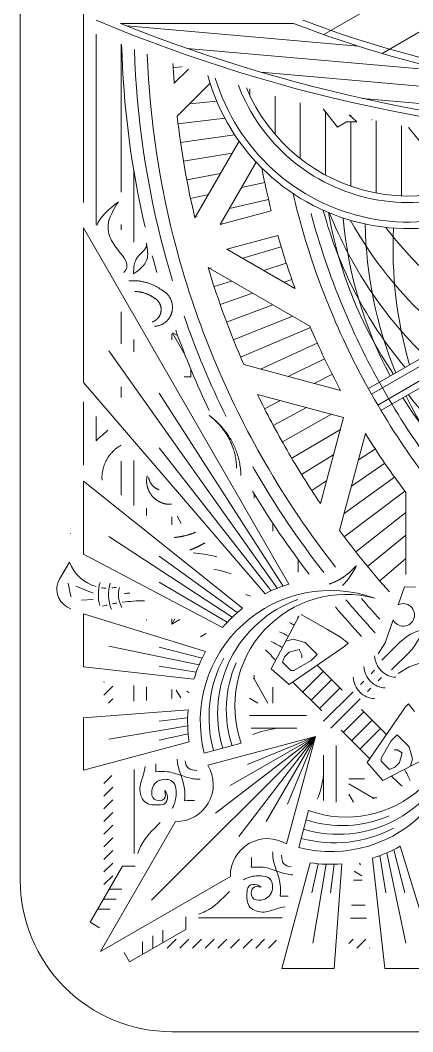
# Model space of a CAD drawing. Header units: inches. Extents: x -1.5 to 24.5, y -14.4 to 30.8.
# Drawn here: x 15.458 to 15.943, y 25.409 to 26.659 of the extents above; entities that cross this region are included whole.
import ezdxf

# ---------------------------------------------------------------- set-up
doc = ezdxf.new("R2010")
doc.units = ezdxf.units.IN
doc.header["$MEASUREMENT"] = 0
doc.layers.add('NOPLOT', color=5, linetype='Continuous', lineweight=5)

# ---------------------------------------------------------------- blocks, each defined once
blk = doc.blocks.new('Outline')
at = {"layer": 'NOPLOT', "color": 1}
for p, q in [((-1.0625, 2.5), (0, 2.5)), ((-1.25, 0), (-1.25, 2.3125))]:
    blk.add_line(p, q, dxfattribs=at)
blk.add_arc((-1.0625, 2.3125), 0.1875, 90, 180, dxfattribs=at)
blk = doc.blocks.new('BG')
at = {"layer": 'NOPLOT', "color": 5}
for p, q in [((-1.5586, -1.9583), (-1.501, -2.058)), ((-1.5519, -1.9543), (-1.4943, -2.054)), ((-1.5214, -2.0696), (-1.5789, -1.9699)), ((-1.5145, -2.0658), (-1.5721, -1.9661)), ((-1.8196, -2), (-1.8437, -2.0195)), ((-1.8437, -2.0195), (-1.8443, -2.0195)), ((-1.3383, -2.0994), (-1.3946, -2.0245)), ((-1.2918, -2.0234), (-1.3931, -2.0234)), ((-1.3198, -2.0852), (-1.3684, -2.0234)), ((-1.3016, -2.0706), (-1.3404, -2.0234)), ((-1.2837, -2.0556), (-1.3114, -2.0234)), ((-1.3668, -2.0997), (-1.4117, -2.0371)), ((-1.4009, -2.0905), (-1.4291, -2.0493)), ((-1.4333, -2.0819), (-1.447, -2.0609)), ((-1.0156, -2.0593), (-1.0156, -2.0639)), ((-1.8533, -2.0654), (-1.8535, -2.0655)), ((-1.8534, -2.0649), (-1.8533, -2.0654)), ((-1.4657, -2.0732), (-1.346, -2.1052)), ((-1.4641, -2.0736), (-1.4648, -2.0726)), ((-1.039, -2.0742), (-1.039, -2.0937)), ((-1.0156, -2.0639), (-1.0328, -2.0937)), ((-1.0156, -2.0639), (-1.0144, -2.0633)), ((-0.8828, -2.0904), (-0.8828, -2.0736)), ((-0.8671, -2.0916), (-0.8671, -2.0719)), ((-1.8596, -2.0932), (-1.851, -2.0838)), ((-1.851, -2.0838), (-1.851, -2.0967)), ((-0.9327, -2.0792), (-0.9351, -2.0806)), ((-0.9249, -2.0873), (-0.9194, -2.0777)), ((-0.914, -2.0881), (-0.914, -2.0771)), ((-1.851, -2.0967), (-1.8446, -2.1078)), ((-1.0203, -2.0937), (-1.0101, -2.0878)), ((-1.8446, -2.1078), (-1.8672, -2.1253)), ((-1.519, -2.1039), (-1.5511, -2.2236)), ((-1.5194, -2.1055), (-1.52, -2.1045)), ((-1.4857, -2.1002), (-1.5142, -2.2066)), ((-1.4857, -2.1002), (-1.3792, -2.1287)), ((-1.4352, -2.1643), (-1.4708, -2.1042)), ((-1.4152, -2.1522), (-1.44, -2.1124)), ((-1.5364, -2.1688), (-1.558, -2.1237)), ((-1.5277, -2.1364), (-1.539, -2.1141)), ((-1.4554, -2.1759), (-1.4896, -2.1151)), ((-1.3956, -2.1396), (-1.4077, -2.1211)), ((-1.5455, -2.2028), (-1.5773, -2.1327)), ((-1.671, -2.2676), (-1.5984, -2.1419)), ((-1.56, -2.2275), (-1.5967, -2.1412)), ((-1.4759, -2.1871), (-1.4979, -2.1459)), ((-1.6938, -2.2447), (-1.6451, -2.1603)), ((-1.6462, -2.1607), (-1.6459, -2.1616)), ((-1.3099, -2.1562), (-1.2945, -2.1562)), ((-1.6674, -2.1988), (-1.6764, -2.1711)), ((-1.6529, -2.1738), (-1.6562, -2.1643)), ((-1.5816, -2.2364), (-1.6108, -2.1634)), ((-1.7107, -2.1816), (-1.6938, -2.2447)), ((-1.6824, -2.2249), (-1.6967, -2.1775)), ((-1.4965, -2.1979), (-1.5066, -2.1782)), ((-1.3453, -2.1875), (-1.3546, -2.1875)), ((-1.1523, -2.1875), (-1.1328, -2.1875)), ((-1.7698, -2.2263), (-1.7759, -2.1977)), ((-1.7438, -2.2413), (-1.7551, -2.1931)), ((-1.7409, -2.1897), (-1.724, -2.2527)), ((-1.6033, -2.2448), (-1.6248, -2.1876)), ((-1.1626, -2.2109), (-1.1328, -2.1937)), ((-1.724, -2.2527), (-1.8011, -2.2082)), ((-1.3859, -2.2109), (-1.3915, -2.2109)), ((-1.1672, -2.2109), (-1.1626, -2.2109)), ((-1.1626, -2.2109), (-1.1632, -2.2121)), ((-1.1328, -2.2062), (-1.1387, -2.2164)), ((-1.6253, -2.2528), (-1.6393, -2.2127)), ((-1.8254, -2.3017), (-1.835, -2.2349)), ((-1.7323, -2.284), (-1.827, -2.2294)), ((-1.8485, -2.3048), (-1.8555, -2.2471)), ((-1.8023, -2.2981), (-1.8123, -2.2378)), ((-1.6474, -2.2602), (-1.6543, -2.2388)), ((-1.8733, -2.2907), (-1.8767, -2.2571)), ((-1.7793, -2.294), (-1.7872, -2.2523)), ((-1.8987, -2.2653), (-1.8581, -2.3059)), ((-1.8983, -2.2657), (-1.8983, -2.2656)), ((-1.7564, -2.2895), (-1.7611, -2.2674)), ((-1.6696, -2.2672), (-1.6705, -2.2641)), ((-1.2147, -2.277), (-1.2187, -2.2699)), ((-1.7337, -2.2844), (-1.7344, -2.2813)), ((-1.9182, -2.3109), (-1.9188, -2.2996)), ((-1.9162, -2.292), (-1.8986, -2.3096)), ((-1.5627, -2.2961), (-1.5898, -2.3118)), ((-1.5453, -2.2891), (-1.5357, -2.2891)), ((-1.5357, -2.2975), (-1.5357, -2.2891)), ((-1.1473, -2.2938), (-1.1459, -2.2914)), ((-1.587, -2.3054), (-1.5903, -2.3112)), ((-1.5892, -2.3125), (-1.5818, -2.3125)), ((-1.3545, -2.3009), (-1.3635, -2.3061)), ((-1.3529, -2.3125), (-1.3627, -2.3125)), ((-1.2368, -2.3087), (-1.2302, -2.3125)), ((-1.2302, -2.3125), (-1.2367, -2.3125)), ((-1.236, -2.3025), (-1.2302, -2.3125)), ((-1.1384, -2.3125), (-1.1494, -2.3125)), ((-1.1392, -2.3016), (-1.1488, -2.3071)), ((-1.3735, -2.3438), (-1.3645, -2.3438)), ((-1.236, -2.3438), (-1.2353, -2.3438)), ((-1.1529, -2.3438), (-1.1361, -2.3438)), ((-1.7897, -2.3594), (-1.7023, -2.3594)), ((-1.5821, -2.3594), (-1.5668, -2.3594)), ((-1.4324, -2.3594), (-1.377, -2.3594)), ((-1.1546, -2.3594), (-1.1349, -2.3594)), ((-1.9469, -2.375), (-1.7639, -2.375)), ((-1.724, -2.375), (-1.7176, -2.375)), ((-1.6163, -2.375), (-1.5767, -2.375)), ((-1.5235, -2.375), (-1.5102, -2.375)), ((-1.4318, -2.375), (-1.3895, -2.375))]:
    blk.add_line(p, q, dxfattribs=at)
at = {"layer": 'NOPLOT', "color": 5, "linetype": 'Continuous'}
for p, q in [((-1.8461, -2.0288), (-1.7595, -2.0288)), ((-1.8523, -2.06), (-1.763, -2.06)), ((-1.8592, -2.0913), (-1.8578, -2.0913)), ((-1.851, -2.0913), (-1.7714, -2.0913)), ((-1.8636, -2.1225), (-1.7851, -2.1225)), ((-1.8744, -2.1538), (-1.8055, -2.1538)), ((-1.8829, -2.185), (-1.8355, -2.185)), ((-1.8919, -2.2163), (-1.8838, -2.2163))]:
    blk.add_line(p, q, dxfattribs=at)
at = {"layer": 'NOPLOT', "color": 5}
for centre, radius, start, end in [((-1.7326, -1.5678), 0.5057, 295.842, 345.7996), ((-1.7762, -1.5969), 0.5057, 301.7708, 342.3309), ((-1.8232, -1.6201), 0.5057, 307.7186, 340.1226), ((-1.9765, -2.0198), 0.2574, 285.399, 51.859), ((-1.9765, -2.0198), 0.2494, 286.6299, 50.6281), ((-1.9765, -2.0198), 0.2253, 290.9001, 46.3579), ((-1.9765, -2.0198), 0.2172, 292.5643, 44.6936), ((-1.9765, -1.25), 0.9219, 300, 315), ((-1.9765, -1.25), 0.9375, 300, 315), ((-1.9242, -1.6472), 0.5057, 291.577, 315.7996), ((-1.9765, -1.6506), 0.5057, 299.2673, 317.6226), ((-2.0288, -1.6472), 0.5057, 307.5504, 316.6374), ((-1.8728, -1.6369), 0.5057, 285.035, 310.0288), ((-1.6932, -1.5333), 0.5057, 266.9979, 286.3527), ((-1.9765, -1.25), 0.9687, 301.8197, 307.0275), ((-1.7326, -1.5678), 0.5057, 270.8995, 292.2814), ((-1.8232, -1.6201), 0.5057, 279.6104, 304.158), ((-1.9765, -1.25), 0.9219, 285, 300), ((-1.7762, -1.5969), 0.5057, 275.0068, 298.2292), ((-1.9765, -1.25), 1.0625, 306.3972, 311.6745), ((-1.9765, -1.25), 0.9375, 285, 300), ((-1.9765, -1.25), 1.0938, 310.7901, 312.5851), ((-1.9765, -1.25), 1.1094, 310.1987, 313.0184), ((-1.9765, -1.25), 1.125, 310.1208, 312.613), ((-1.9765, -1.25), 0.9687, 292.9725, 298.1803), ((-1.9765, -1.25), 1.0938, 300, 308.1518), ((-1.9765, -1.25), 1.1094, 300, 307.9549), ((-1.9765, -1.25), 1.0625, 300, 304.2069), ((-1.9765, -1.25), 1.125, 301.1418, 307.4739), ((-1.9765, -1.25), 0.9375, 283.205, 285), ((-1.9765, -1.25), 0.9687, 285.9242, 290.0039), ((-1.9765, -1.25), 1.0625, 295.7931, 300), ((-1.9765, -1.25), 0.9687, 280.8597, 284.0758), ((-1.9765, -1.25), 1.0938, 285, 300), ((-1.9765, -1.25), 1.1094, 299.8241, 300), ((-1.9765, -1.25), 1.0625, 286.711, 293.6028), ((-1.9765, -1.25), 1.1094, 289.2448, 296.1878), ((-1.9765, -1.25), 1.125, 289.9122, 295.3727), ((-1.9765, -1.25), 1.0625, 276.3972, 283.289), ((-1.9765, -1.25), 1.0938, 272.2, 285), ((-1.9765, -1.25), 1.0625, 272.892, 274.2069), ((-1.9765, -1.25), 1.1094, 285, 286.8623), ((-1.9765, -1.25), 1.1094, 271.8574, 285), ((-1.9765, -1.25), 1.125, 285, 286.0781), ((-1.9765, -1.25), 1.125, 271.5169, 283.1267)]:
    blk.add_arc(centre, radius, start, end, dxfattribs=at)

msp = doc.modelspace()

# ---------------------------------------------------------------- linework, layer by layer
at = {"layer": 'NOPLOT', "linetype": 'Continuous'}
for p, q in [((15.9053, 26.6178), (16.1264, 26.7455)), ((15.8332, 26.6411), (15.9612, 26.715)), ((15.5897, 26.6518), (15.876, 26.6267)), ((15.6644, 26.6239), (15.9929, 26.5952)), ((15.7555, 26.5946), (16.6395, 26.5173)), ((15.8811, 26.5623), (16.3957, 26.5173))]:
    msp.add_line(p, q, dxfattribs=at)
at = {"layer": 'NOPLOT'}
for p, q in [((15.7959, 26.6549), (15.5818, 26.6549)), ((15.5674, 26.2502), (15.7755, 25.9569)), ((15.6299, 26.1982), (15.7829, 25.9597)), ((15.6299, 26.1304), (15.7682, 25.9537)), ((15.5674, 26.0209), (15.72, 25.921)), ((15.5066, 25.9681), (15.5189, 25.9893)), ((15.6299, 25.9966), (15.7264, 25.9268)), ((15.6299, 25.9643), (15.7138, 25.9149)), ((15.5268, 25.9596), (15.5482, 25.9508)), ((15.9254, 25.9364), (15.9331, 25.9585)), ((15.9331, 25.9585), (15.9465, 25.9581)), ((15.5338, 25.9424), (15.5482, 25.9429)), ((15.5205, 25.9314), (15.5157, 25.9341)), ((15.7684, 25.8574), (15.8027, 25.923)), ((15.8054, 25.9246), (15.8381, 25.9058)), ((15.9091, 25.8895), (15.919, 25.9181)), ((15.8381, 25.9058), (15.8539, 25.8964)), ((15.7862, 25.8914), (15.7953, 25.8938)), ((15.7953, 25.8938), (15.8101, 25.8899)), ((15.8101, 25.8899), (15.8251, 25.8749)), ((15.8539, 25.8964), (15.8635, 25.889)), ((15.8635, 25.889), (15.8594, 25.8852)), ((15.9007, 25.8759), (15.9091, 25.8895)), ((15.9279, 25.8907), (15.9052, 25.868)), ((15.5674, 25.8854), (15.6791, 25.8621)), ((15.6299, 25.8842), (15.683, 25.8706)), ((15.7849, 25.8721), (15.7907, 25.8779)), ((15.8594, 25.8852), (15.7905, 25.8378)), ((15.7907, 25.8779), (15.8027, 25.8811)), ((15.8027, 25.8811), (15.8063, 25.8748)), ((15.9399, 25.8787), (15.9172, 25.8561)), ((15.7822, 25.8655), (15.7849, 25.8721)), ((15.7926, 25.8551), (15.7822, 25.8655)), ((15.8176, 25.8675), (15.7962, 25.8551)), ((15.8063, 25.8748), (15.8063, 25.8711)), ((15.8251, 25.8749), (15.8176, 25.8675)), ((15.9387, 25.8599), (15.9673, 25.8699)), ((15.6299, 25.8607), (15.6757, 25.8534)), ((15.7905, 25.8378), (15.7684, 25.8574)), ((15.7962, 25.8551), (15.7926, 25.8551)), ((15.8327, 25.8542), (15.8073, 25.8288)), ((15.8252, 25.8617), (15.8561, 25.8308)), ((15.8917, 25.8513), (15.8959, 25.8555)), ((15.9251, 25.8515), (15.9387, 25.8599)), ((15.5615, 25.8407), (15.562, 25.8411)), ((15.7951, 25.841), (15.8307, 25.8054)), ((15.843, 25.8439), (15.8176, 25.8185)), ((15.8785, 25.8381), (15.8827, 25.8423)), ((15.9005, 25.8425), (15.9046, 25.8467)), ((15.5615, 25.825), (15.5725, 25.8361)), ((15.8533, 25.8335), (15.8279, 25.8082)), ((15.8695, 25.8291), (15.8331, 25.7927)), ((15.8873, 25.8293), (15.8915, 25.8335)), ((15.567, 25.8149), (15.5725, 25.8204)), ((15.8783, 25.8203), (15.8419, 25.784)), ((15.9382, 25.8143), (15.9344, 25.8102)), ((15.9456, 25.8047), (15.9382, 25.8143)), ((15.8827, 25.8041), (15.8573, 25.7788)), ((15.9108, 25.776), (15.8799, 25.8069)), ((15.9344, 25.8102), (15.887, 25.7414)), ((15.6299, 25.7925), (15.665, 25.7968)), ((15.893, 25.7938), (15.8677, 25.7685)), ((15.5674, 25.7704), (15.6651, 25.787)), ((15.6299, 25.7693), (15.6657, 25.7771)), ((15.8901, 25.746), (15.8546, 25.7815)), ((15.9033, 25.7835), (15.878, 25.7581)), ((15.9241, 25.7759), (15.9166, 25.7684)), ((15.939, 25.7609), (15.9241, 25.7759)), ((15.823, 25.7739), (15.6205, 25.5714)), ((15.6901, 25.7382), (15.823, 25.7739)), ((15.6993, 25.6789), (15.823, 25.7739)), ((15.823, 25.7739), (15.7177, 25.713)), ((15.7281, 25.6501), (15.823, 25.7739)), ((15.7392, 25.7392), (15.823, 25.7739)), ((15.823, 25.7739), (15.7622, 25.6685)), ((15.7883, 25.6901), (15.823, 25.7739)), ((15.9166, 25.7684), (15.9043, 25.7471)), ((15.9065, 25.7192), (15.9721, 25.7536)), ((15.924, 25.7571), (15.9203, 25.7571)), ((15.9303, 25.7535), (15.924, 25.7571)), ((15.9271, 25.7416), (15.9303, 25.7535)), ((15.943, 25.7461), (15.939, 25.7609)), ((15.887, 25.7414), (15.9065, 25.7192)), ((15.9043, 25.7471), (15.9043, 25.7434)), ((15.9043, 25.7434), (15.9147, 25.733)), ((15.9213, 25.7358), (15.9271, 25.7416)), ((15.9406, 25.737), (15.943, 25.7461)), ((15.5615, 25.7157), (15.5713, 25.7255)), ((15.9147, 25.733), (15.9213, 25.7358)), ((15.5615, 25.7), (15.5725, 25.7111)), ((15.5615, 25.6844), (15.5725, 25.6954)), ((15.5615, 25.6688), (15.5725, 25.6798)), ((15.5572, 25.508), (15.6499, 25.6687)), ((15.5615, 25.6532), (15.5725, 25.6642)), ((15.5615, 25.6375), (15.5725, 25.6486)), ((15.5615, 25.6219), (15.5725, 25.6329)), ((15.9099, 25.5807), (15.9025, 25.6265)), ((15.9346, 25.5182), (15.9113, 25.6299)), ((15.9334, 25.5807), (15.9197, 25.6338)), ((15.5845, 25.6135), (15.5444, 25.5442)), ((15.5615, 25.6063), (15.5725, 25.6173)), ((15.6001, 25.6135), (15.5845, 25.6135)), ((15.8185, 25.5807), (15.8263, 25.6165)), ((15.8196, 25.5182), (15.8362, 25.6159)), ((15.8417, 25.5807), (15.846, 25.6159)), ((15.5615, 25.5907), (15.5725, 25.6017)), ((15.5836, 25.585), (15.568, 25.585)), ((15.5765, 25.5727), (15.5609, 25.5727)), ((15.5692, 25.5602), (15.5537, 25.5602)), ((15.6627, 25.5509), (15.6627, 25.5353)), ((15.5444, 25.5442), (15.5561, 25.5374)), ((15.6627, 25.5353), (15.5933, 25.4953)), ((15.6219, 25.5273), (15.6219, 25.5117)), ((15.6342, 25.5344), (15.6342, 25.5188)), ((15.6093, 25.5201), (15.6093, 25.5045)), ((15.6398, 25.5123), (15.6509, 25.5234)), ((15.6555, 25.5123), (15.6665, 25.5234)), ((15.6711, 25.5123), (15.6821, 25.5234)), ((15.6867, 25.5123), (15.6977, 25.5234)), ((15.7023, 25.5123), (15.7134, 25.5234)), ((15.718, 25.5123), (15.729, 25.5234)), ((15.7336, 25.5123), (15.7446, 25.5234)), ((15.7492, 25.5123), (15.7602, 25.5234)), ((15.7648, 25.5123), (15.7747, 25.5222)), ((15.8641, 25.5178), (15.8696, 25.5234)), ((15.8742, 25.5123), (15.8852, 25.5234)), ((15.8898, 25.5123), (15.8903, 25.5128)), ((15.5933, 25.4953), (15.5866, 25.5069))]:
    msp.add_line(p, q, dxfattribs=at)
for points in [[(15.7903, 25.9621), (15.5362, 26.4023), (15.5362, 26.2113), (15.7609, 25.9502, -0.044906)], [(15.733, 25.9322), (15.5362, 26.0892), (15.5362, 25.9991), (15.7079, 25.9083, -0.049074)], [(15.6855, 25.7532, -0.600675), (15.8965, 25.9447, 0.604743), (15.7313, 25.7655)], [(15.6872, 25.8787), (15.5362, 25.9254), (15.5362, 25.8598), (15.6727, 25.8444, -0.052881)], [(15.8146, 25.6821, 0.604743), (15.9939, 25.8474, -0.600675), (15.8024, 25.6364)], [(15.6655, 25.8066), (15.5362, 25.7969), (15.5362, 25.7322), (15.6668, 25.7673, -0.055772)], [(15.9279, 25.6381), (15.9745, 25.487), (15.9089, 25.487), (15.8936, 25.6235, 0.052881)], [(15.8558, 25.6163), (15.8461, 25.487), (15.7814, 25.487), (15.8164, 25.6177, 0.055772)]]:
    msp.add_lwpolyline(points, format="xyb", close=True, dxfattribs=at)
for points in [[(15.812, 25.7995), (15.7416, 25.7995)], [(15.7437, 25.7839), (15.7999, 25.7839)], [(15.8487, 25.6924), (15.8487, 25.7628)], [(15.833, 25.6945), (15.833, 25.7508)], [(15.5987, 25.7328), (15.5987, 25.6292)], [(15.782, 25.5495), (15.6783, 25.5495)]]:
    msp.add_lwpolyline(points, dxfattribs=at)
msp.add_lwpolyline([(15.823, 25.7739), (15.7874, 25.6409, 0.590069), (15.7178, 25.6008), (15.5572, 25.508)], format="xyb", dxfattribs=at)
for centre, radius, start, end in [((16.2928, 28.422), 1.9125, 247.2046, 270), ((16.2928, 28.422), 1.9047, 248.0831, 270), ((16.2928, 27.9381), 1.376, 248.8335, 270), ((16.2928, 27.9381), 1.3682, 249.2289, 270), ((15.5657, 26.0072), 0.0502, 200.8909, 254.0537), ((15.5282, 25.9557), 0.0249, 150, 240), ((15.6013, 25.9718), 0.0843, 185.7577, 197.576), ((15.6107, 25.9491), 0.0561, 164.4002, 194.0211), ((15.6107, 25.9491), 0.0437, 160.9201, 204.4329), ((15.5657, 26.0072), 0.0502, 261.8272, 268.2885), ((15.5657, 26.0072), 0.0502, 276.2569, 283.272), ((15.6107, 25.9491), 0.0313, 163.7022, 210.4776), ((15.6307, 25.6002), 0.3528, 96.0267, 97.0957), ((15.6125, 25.7283), 0.2132, 99.419, 100.9455), ((15.6125, 25.7283), 0.2132, 90.2269, 97.5633), ((15.8515, 25.8023), 0.1494, 109.6117, 196.7182), ((15.6366, 25.6279), 0.3365, 71.5897, 72.6623), ((15.9316, 25.924), 0.0139, 205.3083, 116.4266), ((15.6125, 25.7283), 0.2132, 102.7772, 104.2938), ((15.6307, 25.6002), 0.3528, 61.9211, 62.9722), ((15.6366, 25.6279), 0.3365, 60.6017, 60.8001), ((15.6414, 25.6307), 0.3052, 60.9848, 63.2516), ((15.9734, 25.8419), 0.0667, 105.7614, 133.0107), ((15.8911, 25.9242), 0.0667, 316.9893, 344.2386), ((15.6414, 25.6307), 0.2896, 60.911, 64.0108), ((15.6125, 25.7283), 0.2132, 40.8389, 45.7108), ((15.8467, 25.7976), 0.1553, 151.9669, 195.4154), ((15.8562, 25.807), 0.1434, 156.1875, 198.1268), ((15.9238, 25.8746), 0.0277, 182.5878, 225), ((15.9106, 25.8614), 0.0277, 182.5878, 225), ((15.9238, 25.8746), 0.0277, 225, 267.4122), ((15.8974, 25.8482), 0.0277, 182.5878, 225), ((15.9106, 25.8614), 0.0277, 225, 267.4122), ((15.8974, 25.8482), 0.0277, 225, 267.4122), ((15.8515, 25.8023), 0.1494, 253.2818, 340.3883), ((15.6508, 25.7145), 0.0459, 268.9129, 31.0871), ((15.6799, 25.5923), 0.2896, 25.9892, 29.089), ((15.7775, 25.5633), 0.2132, 44.2892, 49.1611), ((15.8562, 25.807), 0.1434, 251.8732, 293.8125), ((15.8467, 25.7976), 0.1553, 254.5846, 298.0331)]:
    msp.add_arc(centre, radius, start, end, dxfattribs=at)
for points, weights, knots in [([(15.5362, 26.4336), (15.5362, 26.8475), (15.5362, 27.0567), (15.5362, 27.2788), (15.5359, 27.2828), (15.5342, 27.2865), (15.5312, 27.2892), (15.5282, 27.2919), (15.5244, 27.2932), (15.5203, 27.293), (15.5377, 27.323), (15.5436, 27.3316), (15.5665, 27.3444), (15.63, 27.325), (15.7215, 27.3355), (15.7919, 27.3756), (15.8403, 27.3757), (15.8639, 27.3533), (15.8737, 27.3329), (15.8713, 27.3353), (15.8688, 27.3376), (15.8664, 27.3399), (15.8478, 27.3575), (15.8228, 27.3634), (15.7983, 27.3561), (15.7672, 27.3468), (15.7345, 27.3289), (15.6856, 27.3185), (15.673, 27.3167), (15.6602, 27.3158), (15.6967, 27.3063), (15.7224, 27.2787), (15.7294, 27.2416), (15.7363, 27.2045), (15.7223, 27.1694), (15.6917, 27.1474), (15.7237, 27.171), (15.7345, 27.2092), (15.7195, 27.2461), (15.7046, 27.2829), (15.6702, 27.3029), (15.6308, 27.2975), (15.5914, 27.2921), (15.5635, 27.2637), (15.559, 27.2242)], [1, 1, 1, 1, 0.949253021674, 0.949253021674, 1, 0.949253021674, 0.949253021674, 1, 1, 1, 1, 1, 1, 1, 1, 1, 1, 1, 1, 1, 0.910698977885, 0.910698977885, 1, 1, 1, 1, 1, 1, 0.896349465218, 0.896349465218, 1, 0.896349465218, 0.896349465218, 1, 0.859814778049, 0.859814778049, 1, 0.859814778049, 0.859814778049, 1, 0.859814778049, 0.859814778049, 1], [28.328361, 28.328361, 28.328361, 28.328361, 29.259979, 29.259979, 29.259979, 30.045377, 30.045377, 30.045377, 30.830775, 30.830775, 30.830775, 30.839813, 30.862367, 30.90285, 31.029498, 31.128452, 31.143169, 31.201021, 31.201021, 31.201021, 32.201021, 32.201021, 32.201021, 33.248126, 33.248126, 33.248126, 33.353075, 33.353075, 33.388635, 33.388635, 33.388635, 34.518875, 34.518875, 34.518875, 35.649116, 35.649116, 35.649116, 36.969997, 36.969997, 36.969997, 38.290877, 38.290877, 38.290877, 39.611758, 39.611758, 39.611758, 39.611758]), ([(15.626, 26.3141), (15.6316, 26.3097), (15.6336, 26.303), (15.6314, 26.2962), (15.6298, 26.2914), (15.6263, 26.2877), (15.6213, 26.286)], [1, 0.879434696193, 0.879434696193, 1, 0.91056686815, 0.887473593787, 0.930720176912], [16.04319, 16.04319, 16.04319, 16.04319, 17.264921, 17.264921, 17.264921, 18.171178, 18.171178, 18.171178, 18.171178]), ([(15.6245, 26.2805), (15.6245, 26.2805), (15.6246, 26.2806), (15.6246, 26.2806), (15.6354, 26.2814), (15.6434, 26.2885), (15.6457, 26.299), (15.648, 26.3096), (15.6436, 26.3194), (15.6342, 26.3246)], [0.997934708732, 0.998619484199, 0.999307914622, 1, 0.868949919426, 0.868949919426, 1, 0.868949919426, 0.868949919426, 1], [20.977188, 20.977188, 20.977188, 20.977188, 20.983924, 20.983924, 20.983924, 22.259466, 22.259466, 22.259466, 23.535008, 23.535008, 23.535008, 23.535008]), ([(15.6149, 26.0958), (15.6127, 26.0857), (15.6158, 26.0759), (15.623, 26.0688), (15.6289, 26.0631), (15.6367, 26.0601), (15.6452, 26.0607)], [0.947624725388, 0.883154987081, 0.900613411951, 1, 0.917933084896, 0.891727834317, 0.921384248264], [6.381356, 6.381356, 6.381356, 6.381356, 7.388475, 7.388475, 7.388475, 8.220088, 8.220088, 8.220088, 8.220088])]:
    msp.add_rational_spline(points, weights, degree=3, knots=knots, dxfattribs=at)
for points in [[(15.5518, 26.4065), (15.5518, 26.485), (15.5518, 26.5623), (15.5518, 26.6415)], [(15.5794, 26.4345), (15.5678, 26.4253), (15.5562, 26.4162), (15.5526, 26.4051)], [(15.5362, 26.1874), (15.5362, 26.1615), (15.5362, 26.1355), (15.5362, 26.1092)], [(15.5518, 26.1392), (15.5518, 26.1492), (15.5518, 26.1592), (15.5518, 26.1692)], [(15.5203, 26.0247), (15.5204, 26.0246), (15.5205, 26.0245), (15.5205, 26.0244)], [(15.6972, 25.9807), (15.7046, 25.9791), (15.7119, 25.9771), (15.719, 25.9748)], [(15.8564, 25.9603), (15.8633, 25.9673), (15.8694, 25.9758), (15.8737, 25.9848)], [(15.8737, 25.9848), (15.8713, 25.9824), (15.8688, 25.9801), (15.8664, 25.9778)], [(15.7754, 25.7839), (15.765, 25.7821), (15.7546, 25.7803), (15.7455, 25.7761)], [(15.6258, 25.7401), (15.6259, 25.7368), (15.6257, 25.7335), (15.6255, 25.7302)], [(15.833, 25.7262), (15.8313, 25.7158), (15.8295, 25.7054), (15.8252, 25.6963)], [(15.6733, 25.6947), (15.6693, 25.6949), (15.6653, 25.6947), (15.6612, 25.6944)], [(15.7438, 25.6242), (15.7441, 25.6202), (15.7439, 25.6161), (15.7436, 25.6121)], [(15.7893, 25.5766), (15.786, 25.5767), (15.7827, 25.5765), (15.7794, 25.5763)]]:
    msp.add_open_spline(points, degree=3, dxfattribs=at)
for points, knots in [([(15.5861, 26.3471), (15.588, 26.3492), (15.5948, 26.36), (15.5713, 26.3795), (15.5633, 26.4089), (15.5734, 26.425), (15.5794, 26.4345)], [26.1590178, 26.1590178, 26.1590178, 26.1590178, 26.1696653, 26.2109794, 26.2371097, 26.2745494, 26.2745494, 26.2745494, 26.2745494]), ([(15.5981, 26.3453), (15.5983, 26.3526), (15.5985, 26.3669), (15.616, 26.3767), (15.6139, 26.3833), (15.6139, 26.3834)], [0.05236752, 0.05236752, 0.05236752, 0.05236752, 0.0776612, 0.10148444, 0.10187145, 0.10187145, 0.10187145, 0.10187145]), ([(15.614, 26.3831), (15.6153, 26.3759), (15.6182, 26.3602), (15.6051, 26.3505), (15.5981, 26.3453)], [0, 0, 0, 0, 0.02403412, 0.05236752, 0.05236752, 0.05236752, 0.05236752]), ([(15.5664, 26.1523), (15.5628, 26.1491), (15.5592, 26.1459), (15.5557, 26.1427), (15.5544, 26.1415), (15.5531, 26.1404), (15.5518, 26.1392)], [11.81569345, 11.81569345, 11.81569345, 11.81569345, 11.83267022, 11.83267022, 11.83267022, 11.83880648, 11.83880648, 11.83880648, 11.83880648]), ([(15.7009, 25.9959), (15.6999, 25.9961), (15.6989, 25.9964), (15.6894, 25.9984), (15.6808, 25.9998), (15.672, 26.0008)], [33.35022942, 33.35022942, 33.35022942, 33.35022942, 33.35307473, 33.35307473, 33.37758592, 33.37758592, 33.37758592, 33.37758592]), ([(15.6568, 25.7257), (15.6549, 25.7312), (15.6526, 25.7378), (15.6521, 25.7447), (15.652, 25.7458)], [0, 0, 0, 0, 0.01725375, 0.02072954, 0.02072954, 0.02072954, 0.02072954]), ([(15.6762, 25.7318), (15.6761, 25.7318), (15.6724, 25.732), (15.6649, 25.733), (15.6621, 25.74), (15.6618, 25.7437)], [0.11491461, 0.11491461, 0.11491461, 0.11491461, 0.11538038, 0.12548942, 0.1356321, 0.1356321, 0.1356321, 0.1356321]), ([(15.6124, 25.7365), (15.6119, 25.7328), (15.61, 25.7239), (15.6038, 25.7103), (15.6101, 25.6888), (15.6241, 25.6888), (15.6316, 25.6894)], [0.06844219, 0.06844219, 0.06844219, 0.06844219, 0.08319344, 0.10508597, 0.13024577, 0.1577767, 0.1577767, 0.1577767, 0.1577767]), ([(15.6568, 25.7257), (15.6623, 25.7238), (15.6701, 25.7212), (15.6782, 25.7209), (15.6806, 25.7209)], [0, 0, 0, 0, 0.01725375, 0.02444208, 0.02444208, 0.02444208, 0.02444208]), ([(15.6458, 25.6848), (15.6469, 25.6867), (15.6502, 25.6934), (15.6513, 25.7045), (15.6492, 25.7197), (15.634, 25.7224), (15.6236, 25.716), (15.6199, 25.7066), (15.6212, 25.6934), (15.6387, 25.6944), (15.6375, 25.703), (15.6369, 25.707)], [0.0924424, 0.0924424, 0.0924424, 0.0924424, 0.0991991, 0.1153804, 0.1254894, 0.1412017, 0.1512167, 0.1600027, 0.1712259, 0.1833416, 0.193606, 0.193606, 0.193606, 0.193606]), ([(15.6034, 25.6292), (15.6044, 25.6322), (15.61, 25.6468), (15.6219, 25.6581), (15.6312, 25.6675)], [0.02228258, 0.02228258, 0.02228258, 0.02228258, 0.03195173, 0.0702077, 0.0702077, 0.0702077, 0.0702077]), ([(15.7749, 25.6076), (15.773, 25.6131), (15.7703, 25.6209), (15.7701, 25.629), (15.7701, 25.6314)], [0, 0, 0, 0, 0.01725375, 0.02444208, 0.02444208, 0.02444208, 0.02444208]), ([(15.781, 25.6271), (15.781, 25.6269), (15.7812, 25.6232), (15.7822, 25.6157), (15.7892, 25.6129), (15.7929, 25.6126)], [0.11491461, 0.11491461, 0.11491461, 0.11491461, 0.11538038, 0.12548942, 0.1356321, 0.1356321, 0.1356321, 0.1356321]), ([(15.7339, 25.5966), (15.7358, 25.5977), (15.7426, 25.601), (15.7536, 25.6022), (15.7688, 25.6), (15.7715, 25.5848), (15.7652, 25.5744), (15.7557, 25.5707), (15.7426, 25.5721), (15.7435, 25.5895), (15.7522, 25.5883), (15.7561, 25.5877)], [0.0924424, 0.0924424, 0.0924424, 0.0924424, 0.0991991, 0.1153804, 0.1254894, 0.1412017, 0.1512167, 0.1600027, 0.1712259, 0.1833416, 0.193606, 0.193606, 0.193606, 0.193606]), ([(15.7749, 25.6076), (15.7804, 25.6057), (15.787, 25.6034), (15.7939, 25.6029), (15.795, 25.6029)], [0, 0, 0, 0, 0.01725375, 0.02072954, 0.02072954, 0.02072954, 0.02072954]), ([(15.6783, 25.5543), (15.6814, 25.5552), (15.696, 25.5609), (15.7073, 25.5727), (15.7166, 25.582)], [0.02228258, 0.02228258, 0.02228258, 0.02228258, 0.03195173, 0.0702077, 0.0702077, 0.0702077, 0.0702077]), ([(15.7857, 25.5632), (15.782, 25.5627), (15.7731, 25.5608), (15.7594, 25.5546), (15.7379, 25.561), (15.738, 25.5749), (15.7385, 25.5824)], [0.06844219, 0.06844219, 0.06844219, 0.06844219, 0.08319344, 0.10508597, 0.13024577, 0.1577767, 0.1577767, 0.1577767, 0.1577767])]:
    msp.add_open_spline(points, degree=3, knots=knots, dxfattribs=at)
for points, weights in [([(15.6342, 26.3246), (15.6223, 26.3337), (15.6077, 26.3382), (15.5921, 26.3367)], [1, 0.908937480789, 0.862513017196, 0.860726609221]), ([(15.5996, 26.3237), (15.6094, 26.3233), (15.6184, 26.32), (15.626, 26.3141)], [0.937790962674, 0.928082113187, 0.948818458963, 1]), ([(15.7309, 26.0962), (15.7301, 26.1265), (15.7158, 26.1529), (15.6917, 26.1703)], [0.951496209846, 0.90022561718, 0.916393547232, 1]), ([(15.6917, 26.1703), (15.7124, 26.1551), (15.7249, 26.132), (15.7256, 26.1054)], [1, 0.904488910845, 0.874051500817, 0.908687769915]), ([(15.559, 26.0935), (15.5593, 26.1104), (15.5678, 26.125), (15.5824, 26.1336)], [1, 0.912925920192, 0.909457104378, 0.989593552559]), ([(15.5594, 26.0906), (15.5592, 26.0916), (15.5591, 26.0926), (15.559, 26.0935)], [0.988536435357, 0.992247367633, 0.996068555848, 1]), ([(15.6298, 26.0786), (15.6229, 26.0809), (15.618, 26.0864), (15.6167, 26.0938)], [0.981384049157, 0.864145481469, 0.834631949391, 0.892843452923]), ([(15.6749, 26.0262), (15.6664, 26.0225), (15.6574, 26.0204), (15.6484, 26.0197)], [0.898169712831, 0.904256226656, 0.918740247557, 0.941621775533]), ([(15.5205, 26.0247), (15.5205, 26.0247), (15.5204, 26.0247), (15.5203, 26.0247)], [0.997693545624, 0.998450349249, 0.999219167374, 1]), ([(15.6678, 26.0042), (15.6742, 26.0064), (15.6804, 26.0094), (15.6862, 26.013)], [0.977785297329, 0.960913483211, 0.947886793109, 0.938705227025]), ([(15.8664, 25.9778), (15.8589, 25.9707), (15.8499, 25.9653), (15.8398, 25.9621)], [1, 0.961869131976, 0.940019859188, 0.934452181637])]:
    msp.add_rational_spline(points, weights, degree=3, dxfattribs=at)
for points in [[(15.6568, 25.7257), (15.6401, 25.7302), (15.6255, 25.7302)], [(15.6568, 25.7257), (15.6612, 25.7091), (15.6612, 25.6944)], [(15.6369, 25.707), (15.6396, 25.7015), (15.6381, 25.6921), (15.6365, 25.6907), (15.6354, 25.6901), (15.6316, 25.6894)], [(15.7749, 25.6076), (15.7582, 25.6121), (15.7436, 25.6121)], [(15.7749, 25.6076), (15.7794, 25.5909), (15.7794, 25.5763)], [(15.7561, 25.5877), (15.7507, 25.5904), (15.7412, 25.589), (15.7399, 25.5873), (15.7393, 25.5863), (15.7385, 25.5824)]]:
    msp.add_spline(points, degree=3, dxfattribs=at)

# ---------------------------------------------------------------- block references
at = {"color": 1, "xscale": -1, "rotation": 90}
msp.add_blockref('Outline', (17.958, 26.6589), dxfattribs=at)
at = {"color": 1, "rotation": 89.99999999999999}
msp.add_blockref('Outline', (17.958, 26.6589), dxfattribs=at)
at = {"layer": 'NOPLOT', "rotation": 270}
msp.add_blockref('BG', (17.958, 24.6823), dxfattribs=at)

doc.saveas('drawing.dxf')
